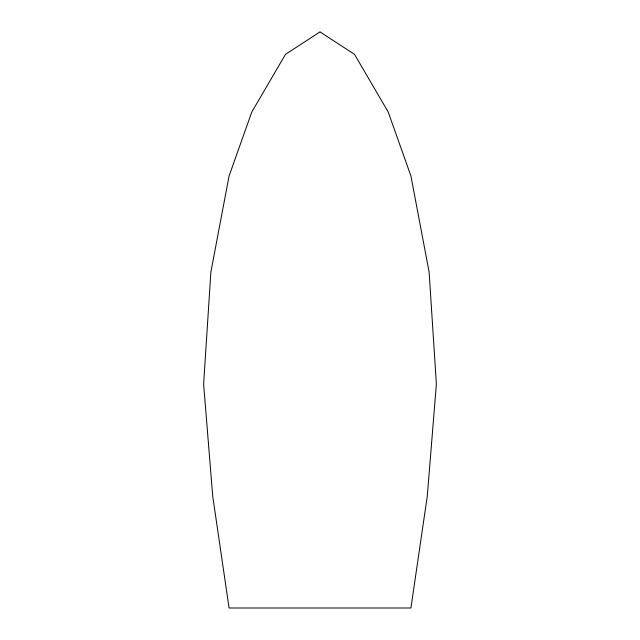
<?xml version="1.0" encoding="UTF-8"?>
<svg xmlns="http://www.w3.org/2000/svg" width="640" height="640" viewBox="0 0 640 640"><rect width="100%" height="100%" fill="white"/><g stroke="black" fill="none" stroke-linecap="round" stroke-linejoin="round"><path stroke-width="0.96" d="M319.816 32L285.448 54.4L251.8 112L229.072 176L210.888 272L203.616 384L212.704 496L229.072 608L410.928 608L427.296 496L436.384 384L429.112 272L410.928 176L388.192 112L354.552 54.4L320.184 32"/></g></svg>
